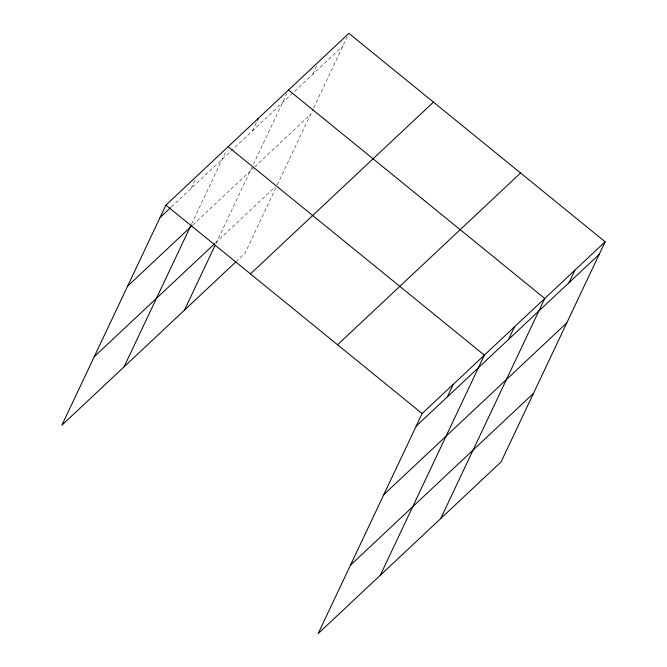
<?xml version="1.0" encoding="UTF-8"?>
<svg xmlns="http://www.w3.org/2000/svg" width="667" height="667" viewBox="0 0 667 667"><rect width="100%" height="100%" fill="white"/><g stroke="black" fill="none" stroke-linecap="round" stroke-linejoin="round"><path stroke-width="0.5" stroke-dasharray="3.33 2.5" d="M191.07 188.486L195.314 179.506M191.554 224.07L226.421 150.308M252.376 130.94L256.62 121.969M215.966 243.497L286.818 93.622M312.765 74.262L316.583 66.183M275.921 187.744L244.864 253.452L236.56 261.247M277.23 184.967L313.215 108.854M313.648 107.929L347.207 36.943M171.344 207.003L342.963 45.923M192.83 224.937L253.969 167.542M254.727 166.833L310.589 114.407M215.333 243.063L274.971 187.094"/><path stroke-width="1" d="M605.136 241.779L422.136 413.548L318.101 633.65L501.1 461.881L605.136 241.779L348.899 33.35L165.9 205.119L61.864 425.221L235.801 261.956M124.079 366.817L191.121 224.996M257.47 120.168L258.321 118.376M184.467 310.138L215.091 245.348M447.307 396.915L453.252 384.35M380.315 575.246L484.359 355.144L228.122 146.715M508.613 339.378L514.557 326.805M440.704 518.567L544.747 298.466L288.511 90.037M569.001 282.691L574.946 270.127M159.963 217.684L170.585 207.712M127.589 286.168L192.071 225.646M94.23 356.737L214.582 243.772M250.458 273.895L433.458 102.134M337.585 344.764L520.577 173.003M416.2 426.121L599.199 254.352M383.825 494.606L566.825 322.836M350.475 565.166L533.467 393.397M165.9 205.119L422.136 413.548"/></g></svg>
